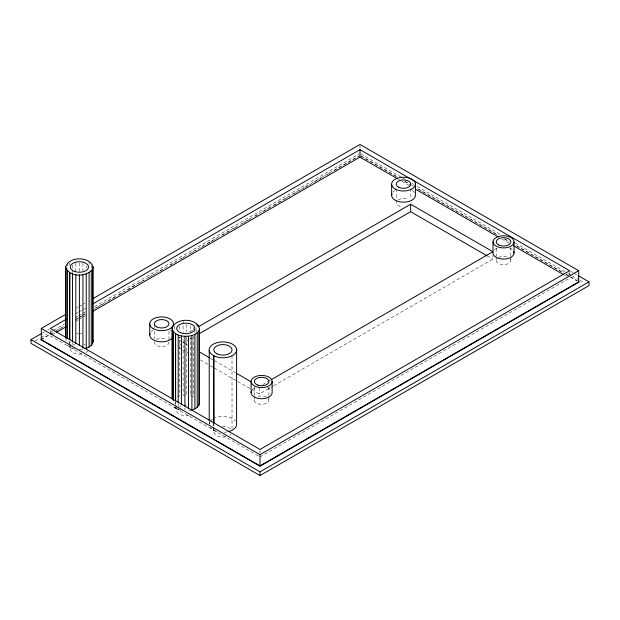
<?xml version="1.0" encoding="UTF-8"?>
<svg xmlns="http://www.w3.org/2000/svg" width="620" height="620" viewBox="0 0 620 620"><rect width="100%" height="100%" fill="white"/><g stroke="black" fill="none" stroke-linecap="round" stroke-linejoin="round"><path stroke-width="0.46" stroke-dasharray="3.1 2.33" d="M65.813 340.791L66.123 339.419M76.547 308.101L78.221 307.132M79.058 306.644L84.932 303.257M42.718 332.839L44.392 331.878M47.74 329.941L49.414 328.98M75.369 313.991L77.973 312.488M78.717 312.062L82.15 310.078M82.902 309.644L85.498 308.14M35.185 340.915L40.207 338.016M41.044 337.536L46.903 334.149M50.251 332.219L52.762 330.77M53.599 330.282L64.488 324.004M75.369 317.719L77.88 316.27M78.717 315.781L82.065 313.852M82.902 313.371L85.413 311.914M94.62 306.598L359.158 153.876M40.68 339.605L49.057 334.769M49.895 334.288L53.25 332.351M56.598 330.413L63.302 326.546M75.035 319.773L78.391 317.835M79.228 317.347L81.747 315.898M82.584 315.417L85.095 313.96M94.318 308.644L359.158 155.736M41.323 339.605L49.709 334.769M50.546 334.281L53.901 332.343M54.738 331.863L63.961 326.538M76.547 319.277L78.221 318.308M79.058 317.82L84.932 314.433M96.674 307.652L104.214 303.296M107.57 301.359L115.118 297.003M119.311 294.578L124.341 291.679M127.697 289.742L135.245 285.378M138.601 283.449L144.468 280.054M148.66 277.636L155.372 273.761M159.565 271.343L164.595 268.437M170.469 265.05L176.336 261.656M181.373 258.749L186.403 255.851M190.596 253.425L196.463 250.038M201.5 247.132L206.53 244.226M207.367 243.745L209.886 242.288M210.722 241.808L216.589 238.421M222.464 235.026L230.012 230.671M233.36 228.733L237.553 226.315M242.59 223.409L250.139 219.054M255.169 216.147L257.68 214.69M262.717 211.792L270.266 207.429M273.614 205.491L277.806 203.073M278.651 202.593L283.681 199.687M284.518 199.198L290.392 195.811M293.74 193.874L303.808 188.061M304.645 187.581L310.519 184.194M313.867 182.257L323.935 176.444M327.29 174.507L330.646 172.569M333.994 170.632L359.158 156.108M52.026 334.916L56.211 332.506M75.462 321.392L77.973 319.943M78.81 319.455L82.15 317.525M82.987 317.045L85.498 315.588M178.785 338.086L180.459 337.117M189.666 331.801L193.014 329.871M178.785 345.534L182.133 343.596M182.97 343.116L185.481 341.667M186.318 341.186L188.829 339.737M189.666 339.249L192.177 337.799M262.71 384.601L270.243 380.254M251.883 389.67L259.362 393.987L272.754 386.252M273.591 385.772L492.885 259.16L492.885 255.44M260.005 456.925L569.648 278.155M177.506 396.684L179.738 395.824L179.738 336.807M191.906 410.029L186.728 410.758M76.717 333.754L78.492 333.614M79.383 349.393L82.933 349.122M80.267 333.614L82.049 333.754M75.005 348.928L69.905 347.177L69.905 344.379M175.638 405.426L175.638 408.216L181.42 410.432M570.547 271.227L573.058 272.676M573.903 273.164L577.259 275.102M360.832 153.876L401.938 177.607M402.775 178.087L404.457 179.056M412.006 183.419L413.68 184.388M417.035 186.326L500.921 234.755M515.181 242.986L567.192 273.017M568.029 273.498L571.384 275.435M572.221 275.916L578.933 279.791M579.77 280.279L583.97 282.697M360.832 155.736L396.831 176.522M405.201 181.35L411.06 184.737M411.897 185.217L413.571 186.186M417.756 188.604L498.124 235.003M504.82 238.863L509.005 241.281M516.538 245.629L565.091 273.668M565.928 274.149L577.646 280.914M360.832 156.108L396.862 176.909M404.403 181.265L411.107 185.132M418.647 189.488L497.403 234.957M504.107 238.832L509.136 241.73M516.677 246.086L561.921 272.203M566.114 274.621L569.462 276.559M570.299 277.047L577.003 280.914M398.567 179.389L401.086 180.839M401.923 181.327L410.308 186.163M501.72 238.94L509.268 243.296M564.619 275.249L566.293 276.218M487.064 255.804L492.885 259.16M178.777 340.008L182.094 341.93M182.931 342.411L185.419 343.844M186.248 344.325L192.068 347.68M210.343 358.236L213.667 360.158M214.497 360.631L235.267 372.628M178.777 347.456L182.094 349.378M182.931 349.858L185.419 351.292M186.248 351.772L192.068 355.136M200.376 359.925L209.513 365.203M210.343 365.684L213.667 367.606M214.497 368.086L236.933 381.037M237.762 381.517L251.054 389.19M50.352 335.885L69.502 346.944L67.495 345.433M69.905 347.177L175.514 408.154L175.514 405.364M175.638 408.216L259.183 456.452M174.181 407.007L175.514 408.154M569.648 271.637L569.648 276.295M510.826 247.434L510.826 255.812M510.826 256.742L510.826 260.47M496.225 248.364L496.225 255.812M496.225 256.742L496.225 260.47M410.828 188.558L410.828 198.803M396.25 188.984L396.25 199.229M396.25 200.159L396.25 202.949A7.301 4.216 0 0 0 402.008 206.855M359.995 145.382L359.995 149.11M268.917 387.097L268.917 395.475M268.917 396.405L268.917 400.132M260.005 450.407L260.005 453.204M259.362 387.469L259.362 393.987M254.324 387.097L254.324 395.475M254.324 396.405L254.324 400.132M232.019 355.306L232.019 428.567M213.838 422.832L213.838 426.56M213.807 427.296L213.807 432.117M213.722 422.755L213.722 426.475M213.722 427.413L213.722 430.203L211.482 428.722A13.725 7.921 0 0 1 210.335 427.506M209.219 421.933L209.219 423.871M196.129 323.206L196.129 331.909M194.928 330.7L194.928 332.63M193.432 327.647L193.432 329.584M193.432 336.35L193.432 396.327L190.216 395.421L190.216 337.373M190.216 325.763L190.216 331.568M186.705 324.399L186.705 332.134M186.705 336.97L186.705 395.017L183.133 395.157L183.133 337.11M184.938 407.929L184.938 409.867M183.133 320.664L183.133 332.274M179.738 326.167L179.738 330.042M178.211 403.713L178.211 405.643M178.211 406.611L178.211 409.518M176.716 406.178L176.716 410.029M175.638 402.628L175.638 404.488M175.514 400.706L175.514 404.426M174.398 325.973L174.398 330.809M168.927 331.15L168.927 342.325A7.301 4.216 0 0 1 161.766 346.619A7.301 4.216 0 0 1 154.333 342.48L154.333 339.69M154.333 324.787L154.333 327.585M154.333 331.305L154.333 338.753M91.264 264.957L91.264 268.824M89.086 261.377L89.086 264.283M86.242 265.926L86.242 267.863M82.933 263.198L82.933 270.94M79.383 262.926L79.383 271.637M75.826 263.198L75.826 270.94M72.517 264.957L72.517 268.824M72.517 269.793L72.517 272.699M72.517 342.527L72.517 344.464M70.261 344.1L70.261 348.921M69.905 341.589L69.905 343.449M69.68 263.314L69.68 265.252M69.502 341.356L69.502 345.077M67.495 263.019L67.495 268.824M50.352 330.297L50.352 334.025M88.195 350.285A9.122 5.27 0 0 1 85.831 352.64M81.739 354.005A9.122 5.27 0 0 1 70.572 347.556M72.927 345.193A9.122 5.27 0 0 1 74.819 344.356M83.94 344.356A9.122 5.27 0 0 1 85.25 344.883M189.139 415.276A9.122 5.27 0 0 1 179.521 414.183A9.122 5.27 0 0 1 177.18 408.681M179.8 406.418A9.122 5.27 0 0 1 181.079 405.868M184.032 405.209A9.122 5.27 0 0 1 186.411 405.116M231.082 434.132A9.122 5.27 0 0 1 229.756 435.271M225.82 436.782A9.122 5.27 0 0 1 213.97 430.745M222.34 426.529A9.122 5.27 0 0 1 230.508 428.87M156.372 339.481A7.301 4.216 0 0 1 166.695 339.365M398.118 199.911A7.301 4.216 0 0 1 408.433 199.609M510.578 259.377A7.301 4.216 0 0 1 503.525 264.678A7.301 4.216 0 0 1 496.473 259.377M498.364 257.486A7.301 4.216 0 0 1 508.687 257.486M268.669 399.04A7.301 4.216 0 0 1 261.617 404.341A7.301 4.216 0 0 1 254.572 399.04M257.966 396.482A7.301 4.216 0 0 1 266.778 397.149M227.292 431.846A13.725 7.921 0 0 1 223.774 432.249M216.814 431.435A13.725 7.921 0 0 1 213.838 430.28M209.196 424.15A13.725 7.921 0 0 1 210.133 421.445M210.622 420.817A13.725 7.921 0 0 1 212.621 419.097M213.233 418.725A13.725 7.921 0 0 1 235.492 421.166M252.511 389.647A10.517 6.076 0 0 1 255.587 387.709M267.646 387.709A10.517 6.076 0 0 1 270.731 389.647M151.218 331.63A11.896 6.866 0 0 1 153.062 330.189M169.888 330.003A11.896 6.866 0 0 1 171.252 330.91M392.94 192.161A11.896 6.866 0 0 1 394.708 190.681M412.254 190.611A11.896 6.866 0 0 1 414.501 192.619M494.419 249.984A10.517 6.076 0 0 1 497.496 248.039M509.555 248.039A10.517 6.076 0 0 1 512.639 249.984"/><path stroke-width="0.93" d="M65.658 337.598L65.658 266.98C68.874 256.122 89.892 256.122 93.109 266.98L93.109 341.473C92.706 345.689 88.311 347.936 84.591 348.727M92.636 343.519L92.636 269.034L93.109 266.98M172.127 398.544L172.127 327.926C176.057 317.556 197.137 317.618 199.516 328.941L199.516 403.434C198.819 407.092 195.153 409.006 191.906 410.029L191.906 335.536C195.153 334.513 198.819 332.607 199.516 328.941M65.658 266.98C68.967 277.528 86.847 277.303 92.636 269.034M92.473 298.902L359.995 144.452L578.677 270.708L578.677 281.883L260.005 465.868L41.323 339.605L41.323 328.437L65.642 314.394M578.096 275.582L589 281.883L589 285.603L260.005 475.548L31 343.333L31 339.605L41.881 333.328M66.255 319.254L50.352 328.437L260.005 449.477L569.648 270.708L359.995 149.668L93.031 303.792M56.211 332.506L66.255 326.701M93.031 311.24L359.995 157.116L397.73 178.901M198.873 326.484L410.634 204.228L492.885 251.712L271.079 379.773M199.71 333.452L410.634 211.676L487.064 255.804M41.323 328.437L260.005 454.693L578.677 270.708M579.32 281.883L260.005 466.24L40.68 339.605M31 339.605L260.005 471.828L589 281.883M172.127 327.926C173.298 336.559 185.124 337.303 191.906 335.536M415.346 189.069L498.364 237.003M513.461 245.714L563.774 274.769M199.547 351.997L209.513 357.756M236.933 373.589L251.054 381.742M213.838 355.795L211.482 354.237A13.725 7.921 0 0 1 220.86 342.015A13.725 7.921 0 0 1 236.081 352.09A13.725 7.921 0 0 1 213.838 355.795L213.838 422.832L213.722 355.717M92.636 339.419L93.109 341.473M199.361 402.055L199.516 403.434M514.042 241.847A10.517 6.076 0 0 1 498.263 247.101A10.517 6.076 0 0 1 498.263 236.584A10.517 6.076 0 0 1 514.042 241.847L514.042 253.014M493.009 241.847L493.009 253.014A10.517 6.076 0 0 0 504.897 259.036A10.517 6.076 0 0 0 513.686 251.449M415.423 183.768L415.423 194.944A11.896 6.866 0 0 1 402.589 202.136A11.896 6.866 0 0 1 391.902 193.851M410.634 204.228L410.634 211.676M391.654 184.466L391.654 195.641M359.995 149.668L359.995 157.116M272.141 381.509A10.517 6.076 0 0 1 256.362 386.764A10.517 6.076 0 0 1 256.362 376.247A10.517 6.076 0 0 1 272.141 381.509L272.141 392.685A10.517 6.076 0 0 1 260.245 398.699A10.517 6.076 0 0 1 251.457 391.112M260.005 454.693L260.005 465.868M260.005 471.828L260.005 475.548M251.1 381.509L251.1 392.685M236.608 349.354L236.608 423.84A13.725 7.921 0 0 1 228.129 431.667M209.219 350.346L209.219 420.964M198.819 330.971L198.819 405.464M198.121 324.926L198.121 326.856M197.238 332.832L197.238 407.317M194.882 334.389L194.882 408.875M188.511 336.203L188.511 408.758M184.938 336.342L184.938 405.992M181.42 335.939L181.42 404.628M178.211 335.025L178.211 402.744M175.638 333.731L175.638 400.768M175.514 333.669L175.514 400.706M173.523 331.948L173.523 400.629M172.36 329.987L172.36 399.637M149.73 323.904L149.73 335.079M91.264 270.948L91.264 345.433M89.086 272.583L89.086 347.076M86.242 273.846L86.242 348.332M82.933 274.637L82.933 348.153M79.383 274.908L79.383 345.526M75.826 274.637L75.826 343.317M72.517 273.846L72.517 341.558M69.905 272.684L69.905 339.729M69.502 272.451L69.502 339.489M67.495 270.948L67.495 338.66M66.123 269.034L66.123 338.683M172.887 337.179A11.896 6.866 0 0 1 158.263 341.543A11.896 6.866 0 0 1 150.079 333.297M74.819 271.545A9.122 5.27 0 0 0 88.505 266.98A9.122 5.27 0 0 0 74.819 262.423A9.122 5.27 0 0 0 74.819 271.545M180.761 332.816A9.122 5.27 0 0 0 194.928 328.771A9.122 5.27 0 0 0 181.776 323.71A9.122 5.27 0 0 0 180.761 332.816M216.884 353.803A9.122 5.27 0 0 0 231.857 350.889A9.122 5.27 0 0 0 220.007 344.86A9.122 5.27 0 0 0 216.884 353.803M156.566 326.817A7.301 4.216 0 0 0 168.71 324.795A7.301 4.216 0 0 0 159.611 319.734A7.301 4.216 0 0 0 156.566 326.817M257.966 385.16A7.301 4.216 0 0 0 268.917 381.509A7.301 4.216 0 0 0 257.966 377.859A7.301 4.216 0 0 0 257.966 385.16M498.364 244.822A7.301 4.216 0 0 0 510.578 242.931A7.301 4.216 0 0 0 501.634 237.77A7.301 4.216 0 0 0 498.364 244.822M398.644 187.24A7.301 4.216 0 0 0 410.673 185A7.301 4.216 0 0 0 401.295 180.11A7.301 4.216 0 0 0 398.644 187.24M153.373 328.724A11.896 6.866 0 0 0 173.181 325.438A11.896 6.866 0 0 0 158.34 317.176A11.896 6.866 0 0 0 153.373 328.724M395.56 189.216A11.896 6.866 0 0 0 415.175 185.558A11.896 6.866 0 0 0 399.877 177.576A11.896 6.866 0 0 0 395.56 189.216"/></g></svg>
